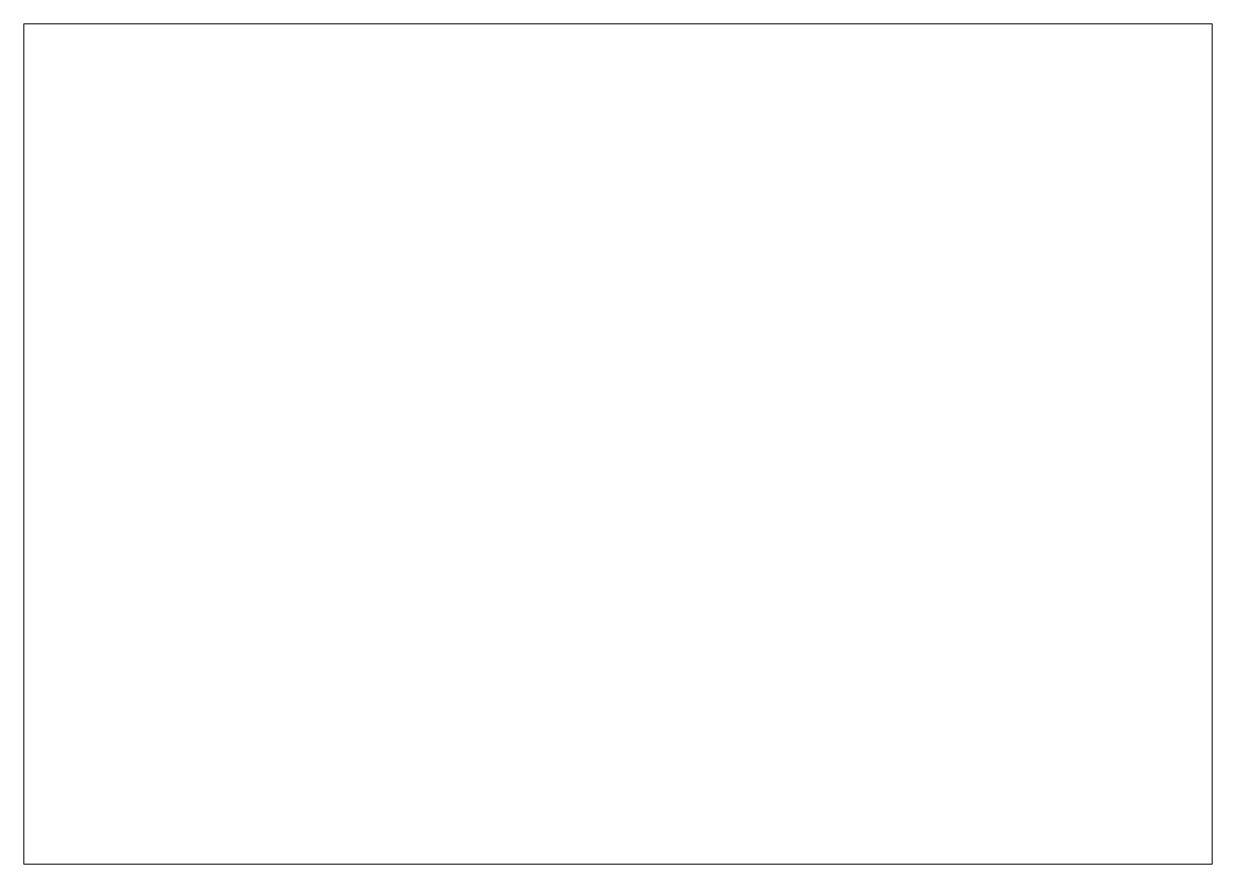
# Paper-space layout 'HDM_17' of a CAD drawing. Header units: millimetres. Extents: x 0 to 420, y 0 to 297.
# The model-space entities are those that its viewports show. They can reach past a viewport. Long polylines and large blocks are cut down to what shows.
import ezdxf

# ---------------------------------------------------------------- set-up
doc = ezdxf.new("R2010")
doc.units = ezdxf.units.MM
doc.layers.add('0-图框图名', color=2, linetype='Continuous')
doc.layers.add('AA_填充算量层', color=7, linetype='Continuous')

msp = doc.modelspace()

# ---------------------------------------------------------------- hatches: boundary and pattern name
at = {"layer": 'AA_填充算量层', "true_color": 0xffd700}
h = msp.add_hatch(dxfattribs=at)
h.set_pattern_fill('ANSI31', color=40, scale=0.8)
h.paths.add_polyline_path([(371.6067, -7230.7205), (371.7709, -7230.3687), (373.7709, -7230.3687), (373.5708, -7230.7974)])
at = {"layer": 'AA_填充算量层', "true_color": 0x6464ff}
h = msp.add_hatch(dxfattribs=at)
h.set_pattern_fill('ANSI31', color=171, scale=0.8)
h.paths.add_polyline_path([(345.623, -7363.6), (346.2594, -7363.775), (345.2751, -7363.775)])
h = msp.add_hatch(dxfattribs=at)
h.set_pattern_fill('ANSI31', color=171, scale=0.8)
h.paths.add_polyline_path([(354.8198, -7363.775), (352.9592, -7363.775), (353.4765, -7363.332)])

psp = doc.layouts.new('HDM_17')

# ---------------------------------------------------------------- viewports
at = {"layer": '0-图框图名'}
psp.add_viewport(center=(210, 148.5), size=(420, 297), view_center_point=(210, -7276.5), view_height=297, dxfattribs=at)

doc.saveas('drawing.dxf')
